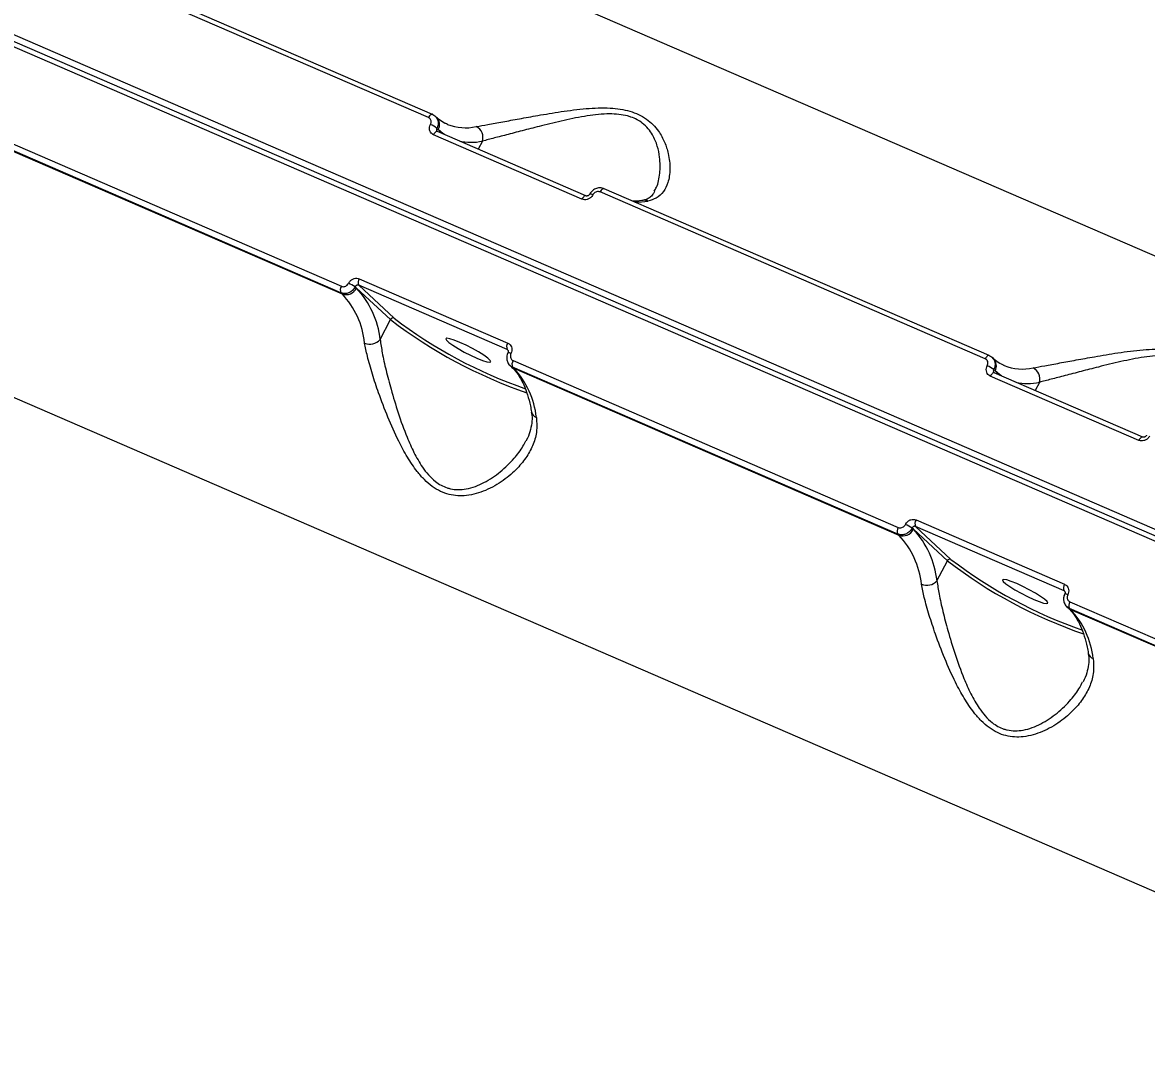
# Model space of a CAD drawing. Header units: millimetres. Extents: x -10881 to 8954, y -8695 to 5624.
# Drawn here: x -5388.3 to -5188.4, y 2924.1 to 3107.1 of the extents above; entities that cross this region are included whole.
import ezdxf

# ---------------------------------------------------------------- set-up
doc = ezdxf.new("R2010")
doc.units = ezdxf.units.MM
for name, color, linetype in [('DIKOM_ОБЪЕКТ', 7, 'Continuous'), ('DIKOM_РАЗМЕР_ЗОНА', 7, 'Continuous'), ('DIKOM_РАЗМЕР_ОБЪЕКТА', 7, 'Continuous')]:
    doc.layers.add(name, color=color, linetype=linetype)
doc.styles.add('style1', font='arial.ttf', dxfattribs={"width": 0.8})
doc.dimstyles.new('1-50', dxfattribs={"dimtxt": 300, "dimasz": 200, "dimexe": 100, "dimexo": 0, "dimgap": 100, "dimtad": 1, "dimtxsty": 'style1', "dimcen": 200, "dimclrd": 7, "dimclre": 7, "dimclrt": 7, "dimadec": 1, "dimazin": 2, "dimtfac": 1, "dimtmove": 0, "dimatfit": 2, "dimfxl": 0, "dimlwd": 25, "dimlwe": 18, "dimarcsym": 0})

# ---------------------------------------------------------------- blocks, each defined once
blk = doc.blocks.new('*D9')
at = {"layer": 'Defpoints', "color": 0, "transparency": 16777216}
for p in [(-9533.99, 4149), (-6877.05, 4149), (-2715.65, -5051.15)]:
    blk.add_point(p, dxfattribs=at)
at = {"layer": 'DIKOM_РАЗМЕР_ОБЪЕКТА', "color": 7, "lineweight": 18, "transparency": 16777216}
for p, q in [((-6877.05, 4149), (-9633.99, 4149)), ((-2715.65, -5051.15), (-9633.99, -5051.15))]:
    blk.add_line(p, q, dxfattribs=at)
at = {"layer": 'DIKOM_РАЗМЕР_ОБЪЕКТА', "color": 7, "lineweight": 25, "transparency": 16777216}
blk.add_line((-9533.99, -4851.15), (-9533.99, 3949), dxfattribs=at)
at = {"layer": 'DIKOM_РАЗМЕР_ОБЪЕКТА', "color": 7, "transparency": 16777216}
for points in [[(-9567.32, 3949), (-9500.66, 3949), (-9533.99, 4149)], [(-9567.32, -4851.15), (-9500.66, -4851.15), (-9533.99, -5051.15)]]:
    blk.add_solid(points, dxfattribs=at)
at = {"layer": 'DIKOM_РАЗМЕР_ОБЪЕКТА', "color": 7, "transparency": 16777216, "insert": (-9787.16, -451.07), "char_height": 300, "attachment_point": 5, "rotation": 90, "style": 'style1'}
blk.add_mtext('9200', dxfattribs=at)
blk = doc.blocks.new('*D11')
at = {"layer": 'Defpoints', "color": 0, "transparency": 16777216}
for p in [(-7028.45, 5624.13), (-10431.26, -7165.91), (-2784.83, -7165.91)]:
    blk.add_point(p, dxfattribs=at)
at = {"layer": 'DIKOM_РАЗМЕР_ЗОНА', "color": 7, "lineweight": 18, "transparency": 16777216}
for p, q in [((-7028.45, 5624.13), (-10531.26, 5624.13)), ((-2784.83, -7165.91), (-10531.26, -7165.91))]:
    blk.add_line(p, q, dxfattribs=at)
at = {"layer": 'DIKOM_РАЗМЕР_ЗОНА', "color": 7, "lineweight": 25, "transparency": 16777216}
blk.add_line((-10431.26, 5424.13), (-10431.26, -6965.91), dxfattribs=at)
at = {"layer": 'DIKOM_РАЗМЕР_ЗОНА', "color": 7, "transparency": 16777216}
for points in [[(-10464.6, 5424.13), (-10397.93, 5424.13), (-10431.26, 5624.13)], [(-10464.6, -6965.91), (-10397.93, -6965.91), (-10431.26, -7165.91)]]:
    blk.add_solid(points, dxfattribs=at)
at = {"layer": 'DIKOM_РАЗМЕР_ЗОНА', "color": 7, "transparency": 16777216, "insert": (-10684.43, -770.89), "char_height": 300, "attachment_point": 5, "rotation": 90, "style": 'style1'}
blk.add_mtext('12800', dxfattribs=at)
blk = doc.blocks.new('*D12')
at = {"layer": 'Defpoints', "color": 0, "transparency": 16777216}
for p in [(-9113.32, 3014.05), (8954.2, 2756.48), (8954.2, -8594.51)]:
    blk.add_point(p, dxfattribs=at)
at = {"layer": 'DIKOM_РАЗМЕР_ЗОНА', "color": 7, "lineweight": 18, "transparency": 16777216}
for p, q in [((-9113.32, 3014.05), (-9113.32, -8694.51)), ((8954.2, 2756.48), (8954.2, -8694.51))]:
    blk.add_line(p, q, dxfattribs=at)
at = {"layer": 'DIKOM_РАЗМЕР_ЗОНА', "color": 7, "lineweight": 25, "transparency": 16777216}
blk.add_line((-8913.32, -8594.51), (8754.2, -8594.51), dxfattribs=at)
at = {"layer": 'DIKOM_РАЗМЕР_ЗОНА', "color": 7, "transparency": 16777216}
for points in [[(-8913.32, -8561.18), (-8913.32, -8627.85), (-9113.32, -8594.51)], [(8754.2, -8561.18), (8754.2, -8627.85), (8954.2, -8594.51)]]:
    blk.add_solid(points, dxfattribs=at)
at = {"layer": 'DIKOM_РАЗМЕР_ЗОНА', "color": 7, "transparency": 16777216, "insert": (-79.56, -8341.34), "char_height": 300, "attachment_point": 5, "style": 'style1'}
blk.add_mtext('18000', dxfattribs=at)

msp = doc.modelspace()

# ---------------------------------------------------------------- linework, layer by layer
at = {"layer": 'DIKOM_ОБЪЕКТ', "color": 7, "linetype": 'Continuous', "lineweight": 15}
for p, q in [((-5365.801, 3143.085), (-5076.943, 3017.965)), ((-5059.916, 2959.874), (-5459.364, 3132.898)), ((-5059.181, 2960.483), (-5458.63, 3133.506)), ((-5458.454, 3134.663), (-5059.006, 2961.639)), ((-5316.12, 3090.227), (-5384.621, 3119.898)), ((-5315.406, 3090.797), (-5383.906, 3120.469)), ((-5315.349, 3090.76), (-5315.406, 3090.797)), ((-5331.691, 3059.065), (-5400.192, 3088.736)), ((-5400.092, 3089.892), (-5331.591, 3060.221)), ((-5314.675, 3090.26), (-5314.898, 3090.466)), ((-5312.868, 3089.067), (-5312.732, 3089.009)), ((-5399.97, 3088.531), (-5331.47, 3058.859)), ((-5288.816, 3075.716), (-5315.226, 3087.156)), ((-5314.62, 3088.297), (-5314.385, 3088.079)), ((-5314.504, 3087.735), (-5314.56, 3087.768)), ((-5288.099, 3076.292), (-5314.509, 3087.732)), ((-5314.385, 3088.079), (-5313.574, 3087.327)), ((-5306.502, 3086.039), (-5307.25, 3084.588)), ((-5217.083, 3047.328), (-5285.584, 3077)), ((-5216.369, 3047.899), (-5284.869, 3077.57)), ((-5328.422, 3061.563), (-5302.012, 3050.123)), ((-5331.47, 3058.859), (-5331.691, 3059.065)), ((-5328.911, 3059.905), (-5329.146, 3060.123)), ((-5322.867, 3054.299), (-5328.911, 3059.905)), ((-5302.115, 3048.962), (-5328.525, 3060.401)), ((-5328.525, 3060.401), (-5322.228, 3054.56)), ((-5324.706, 3050.733), (-5322.867, 3054.299)), ((-5124.61, 2925.517), (-5413.467, 3050.637)), ((-5301.958, 3048.816), (-5302.115, 3048.962)), ((-5301.055, 3046.994), (-5232.554, 3017.323)), ((-5216.312, 3047.862), (-5216.369, 3047.899)), ((-5215.638, 3047.362), (-5215.861, 3047.568)), ((-5301.608, 3046.133), (-5301.385, 3045.927)), ((-5232.654, 3016.167), (-5301.155, 3045.838)), ((-5301.155, 3045.838), (-5300.933, 3045.632)), ((-5300.933, 3045.632), (-5232.433, 3015.961)), ((-5215.583, 3045.398), (-5215.348, 3045.18)), ((-5215.467, 3044.836), (-5215.524, 3044.87)), ((-5189.062, 3033.394), (-5215.472, 3044.834)), ((-5215.348, 3045.18), (-5214.538, 3044.429)), ((-5213.831, 3046.169), (-5213.695, 3046.111)), ((-5189.779, 3032.818), (-5216.189, 3044.258)), ((-5207.465, 3043.14), (-5208.213, 3041.69)), ((-5229.874, 3017.007), (-5230.109, 3017.225)), ((-5223.83, 3011.401), (-5229.874, 3017.007)), ((-5203.078, 3006.064), (-5229.488, 3017.503)), ((-5229.488, 3017.503), (-5223.191, 3011.662)), ((-5229.385, 3018.664), (-5202.975, 3007.225)), ((-5232.433, 3015.961), (-5232.654, 3016.167)), ((-5225.669, 3007.835), (-5223.83, 3011.401)), ((-5202.921, 3005.918), (-5203.078, 3006.064)), ((-5202.571, 3003.235), (-5202.349, 3003.029)), ((-5133.618, 2973.268), (-5202.118, 3002.94)), ((-5202.118, 3002.94), (-5201.896, 3002.734)), ((-5202.018, 3004.096), (-5133.518, 2974.424)), ((-5201.896, 3002.734), (-5133.396, 2973.063))]:
    msp.add_line(p, q, dxfattribs=at)
at = {"layer": 'DIKOM_ОБЪЕКТ', "color": 7, "linetype": 'Continuous', "lineweight": 15, "flags": 128}
for points in [[(-5315.406, 3090.797), (-5315.421, 3090.803), (-5315.507, 3090.813), (-5315.604, 3090.788), (-5315.708, 3090.731), (-5315.816, 3090.642), (-5315.923, 3090.525), (-5316.026, 3090.385), (-5316.12, 3090.227)], [(-5314.509, 3087.732), (-5314.525, 3087.738), (-5314.611, 3087.747), (-5314.708, 3087.722), (-5314.813, 3087.664), (-5314.921, 3087.574), (-5315.028, 3087.457), (-5315.131, 3087.316), (-5315.226, 3087.156)], [(-5313.251, 3087.187), (-5313.575, 3087.412), (-5314.385, 3088.079)], [(-5284.869, 3077.57), (-5284.885, 3077.576), (-5284.971, 3077.586), (-5285.068, 3077.561), (-5285.172, 3077.504), (-5285.279, 3077.415), (-5285.386, 3077.298), (-5285.489, 3077.158), (-5285.584, 3077)], [(-5288.098, 3076.292), (-5288.115, 3076.298), (-5288.201, 3076.308), (-5288.299, 3076.283), (-5288.403, 3076.224), (-5288.511, 3076.135), (-5288.619, 3076.017), (-5288.722, 3075.876), (-5288.816, 3075.716)], [(-5307.511, 3047.439), (-5306.526, 3047.042), (-5305.743, 3046.792), (-5305.226, 3046.707), (-5305.017, 3046.795), (-5305.132, 3047.049), (-5305.562, 3047.448), (-5306.272, 3047.96), (-5307.206, 3048.543), (-5308.286, 3049.15), (-5309.427, 3049.733), (-5310.534, 3050.243), (-5311.519, 3050.639), (-5312.302, 3050.89), (-5312.819, 3050.974), (-5313.029, 3050.886), (-5312.914, 3050.632), (-5312.484, 3050.233), (-5311.773, 3049.722), (-5310.84, 3049.138), (-5309.759, 3048.531), (-5308.619, 3047.949), (-5307.511, 3047.439)], [(-5216.369, 3047.899), (-5216.384, 3047.905), (-5216.47, 3047.914), (-5216.567, 3047.89), (-5216.671, 3047.832), (-5216.779, 3047.744), (-5216.886, 3047.627), (-5216.989, 3047.487), (-5217.083, 3047.328)], [(-5301.385, 3045.927), (-5301.238, 3045.806), (-5300.933, 3045.632)], [(-5215.472, 3044.834), (-5215.488, 3044.84), (-5215.574, 3044.849), (-5215.672, 3044.824), (-5215.776, 3044.766), (-5215.884, 3044.676), (-5215.992, 3044.558), (-5216.095, 3044.417), (-5216.189, 3044.258)], [(-5214.215, 3044.289), (-5214.538, 3044.513), (-5215.348, 3045.18)], [(-5189.061, 3033.394), (-5189.078, 3033.4), (-5189.165, 3033.409), (-5189.262, 3033.384), (-5189.366, 3033.326), (-5189.474, 3033.236), (-5189.582, 3033.119), (-5189.685, 3032.978), (-5189.779, 3032.818)], [(-5208.475, 3004.54), (-5207.489, 3004.144), (-5206.707, 3003.893), (-5206.189, 3003.809), (-5205.98, 3003.897), (-5206.095, 3004.151), (-5206.525, 3004.55), (-5207.236, 3005.061), (-5208.169, 3005.645), (-5209.249, 3006.252), (-5210.39, 3006.834), (-5211.497, 3007.344), (-5212.482, 3007.741), (-5213.265, 3007.991), (-5213.782, 3008.076), (-5213.992, 3007.988), (-5213.877, 3007.734), (-5213.447, 3007.335), (-5212.736, 3006.823), (-5211.803, 3006.24), (-5210.722, 3005.633), (-5209.582, 3005.05), (-5208.475, 3004.54)], [(-5202.349, 3003.029), (-5202.201, 3002.907), (-5201.896, 3002.734)]]:
    msp.add_lwpolyline(points, dxfattribs=at)
at = {"layer": 'DIKOM_ОБЪЕКТ', "color": 7, "linetype": 'Continuous', "lineweight": 15}
for centre, radius, start, end in [((-5317.314, 3085.192), 4.11, 49.04496, 67.8365), ((-5315.972, 3088.977), 1.824, 330.48957, 44.68134), ((-5309.521, 3097.224), 8.819, 248.65122, 282.44752), ((-5308.587, 3086.662), 2.176, 343.35181, 63.62246), ((-5308.513, 3095.668), 9.837, 257.29631, 281.79422), ((-5287.318, 3075.86), 0.766, 54.94123, 99.15194), ((-5279.07, 3085.335), 10.146, 268.24516, 281.28899), ((-5277.71, 3073.972), 1.545, 66.09988, 100.27536), ((-5332.91, 3054.552), 6.723, 55.95845, 67.38475), ((-5327.457, 3060.892), 1.175, 145.20737, 204.69639), ((-5330.628, 3059.555), 1.171, 145.34644, 204.7701), ((-5330.764, 3060.786), 2.052, 249.89321, 334.57468), ((-5342.478, 3048.527), 15.098, 6.07222, 43.187), ((-5340.47, 3049.056), 15.853, 6.07222, 43.187), ((-5322.404, 3054.079), 0.513, 69.89321, 154.57468), ((-5270.998, 3121.914), 85.219, 232.5072, 251.08487), ((-5271.844, 3120.273), 82.805, 232.52165, 250.97575), ((-5326.524, 3052.417), 2.478, 247.7039, 317.19716), ((-5301.047, 3049.453), 1.175, 145.20737, 204.69639), ((-5302.033, 3047.272), 1.141, 58.59584, 87.42556), ((-5300.092, 3046.328), 1.171, 145.34644, 204.7701), ((-5216.935, 3046.079), 1.824, 330.48957, 44.68134), ((-5311.941, 3035.3), 15.098, 6.07222, 43.187), ((-5218.277, 3042.294), 4.11, 49.04496, 67.8365), ((-5210.484, 3054.325), 8.819, 248.65122, 282.44752), ((-5209.55, 3043.764), 2.176, 343.35181, 63.62246), ((-5209.476, 3052.77), 9.837, 257.29631, 281.79422), ((-5296.456, 3038.18), 1.368, 192.28302, 249.80483), ((-5231.592, 3016.657), 1.171, 145.34644, 204.7701), ((-5231.727, 3017.888), 2.052, 249.89321, 334.57468), ((-5233.873, 3011.654), 6.723, 55.95845, 67.38475), ((-5241.433, 3006.158), 15.853, 6.07222, 43.187), ((-5228.42, 3017.994), 1.175, 145.20737, 204.69639), ((-5243.441, 3005.628), 15.098, 6.07222, 43.187), ((-5223.367, 3011.18), 0.513, 69.89321, 154.57468), ((-5171.961, 3079.016), 85.219, 232.5072, 251.08487), ((-5172.807, 3077.375), 82.805, 232.52165, 250.97575), ((-5227.488, 3009.519), 2.478, 247.7039, 317.19716), ((-5202.011, 3006.555), 1.175, 145.20737, 204.69639), ((-5202.996, 3004.374), 1.141, 58.59584, 87.42556), ((-5201.055, 3003.43), 1.171, 145.34644, 204.7701), ((-5212.904, 2992.401), 15.098, 6.07222, 43.187), ((-5197.419, 2995.282), 1.368, 192.28302, 249.80483)]:
    msp.add_arc(centre, radius, start, end, dxfattribs=at)
for points, knots in [([(-5315.349, 3090.76), (-5315.226, 3090.705), (-5315.058, 3090.63), (-5314.944, 3090.49), (-5314.914, 3090.453)], [0, 0, 0, 0, 0.7284155, 1, 1, 1, 1]), ([(-5307.62, 3088.612), (-5306.961, 3088.735), (-5305.62, 3088.985), (-5302.963, 3089.464), (-5299.97, 3090.012), (-5296.499, 3090.638), (-5292.519, 3091.307), (-5288.167, 3091.869), (-5283.98, 3092.041), (-5280.8, 3091.591), (-5278.699, 3090.809), (-5277.295, 3089.989), (-5276.11, 3088.965), (-5274.976, 3087.579), (-5274.045, 3085.835), (-5273.323, 3083.533), (-5273.067, 3081.019), (-5273.41, 3078.723), (-5274.27, 3076.994), (-5275.44, 3075.863), (-5276.569, 3075.534), (-5277.084, 3075.385)], [0, 0, 0, 0, 0.0545824, 0.1110311, 0.1659464, 0.2220128, 0.2890718, 0.3579604, 0.4226727, 0.4774036, 0.5047497, 0.5330995, 0.5623538, 0.592382, 0.6398889, 0.6885844, 0.7592835, 0.8320596, 0.8901594, 0.9498675, 1, 1, 1, 1]), ([(-5275.955, 3077.116), (-5275.816, 3077.351), (-5275.292, 3078.243), (-5274.903, 3080.293), (-5274.879, 3082.813), (-5275.353, 3085.166), (-5276.053, 3086.891), (-5277, 3088.272), (-5278.184, 3089.433), (-5279.523, 3090.157), (-5280.981, 3090.598), (-5282.246, 3090.823), (-5284.652, 3090.93), (-5287.981, 3090.569), (-5292.051, 3089.742), (-5295.789, 3088.827), (-5299.113, 3087.969), (-5301.943, 3087.231), (-5304.516, 3086.565), (-5305.834, 3086.216), (-5306.502, 3086.039)], [0, 0, 0, 0, 0.0301515, 0.1142722, 0.2006071, 0.2558966, 0.3123123, 0.3451273, 0.3788233, 0.4270558, 0.4399045, 0.4699988, 0.5010954, 0.5753895, 0.6545397, 0.7358652, 0.8014771, 0.8682313, 0.9331972, 1, 1, 1, 1]), ([(-5315.763, 3088.999), (-5315.72, 3089.101), (-5315.633, 3089.305), (-5315.635, 3089.627), (-5315.738, 3089.915), (-5315.914, 3090.119), (-5316.062, 3090.196), (-5316.12, 3090.227)], [0, 0, 0, 0, 0.2151387, 0.4301737, 0.6449794, 0.8594762, 1, 1, 1, 1]), ([(-5315.226, 3087.156), (-5315.314, 3087.202), (-5315.535, 3087.317), (-5315.799, 3087.625), (-5315.955, 3088.056), (-5315.959, 3088.541), (-5315.828, 3088.846), (-5315.763, 3088.999)], [0, 0, 0, 0, 0.1406201, 0.3550994, 0.5698681, 0.7848826, 1, 1, 1, 1]), ([(-5314.914, 3090.453), (-5314.806, 3090.347), (-5314.554, 3090.101), (-5314.376, 3089.554), (-5314.363, 3088.911), (-5314.534, 3088.502), (-5314.62, 3088.297)], [0, 0, 0, 0, 0.2011063, 0.467393, 0.733711, 1, 1, 1, 1]), ([(-5312.746, 3089.054), (-5312.92, 3089.116), (-5313.489, 3089.319), (-5314.111, 3089.76), (-5314.563, 3090.16), (-5314.675, 3090.26)], [0, 0, 0, 0, 0.2474684, 0.8122572, 1, 1, 1, 1]), ([(-5314.62, 3088.297), (-5314.643, 3088.247), (-5314.689, 3088.148), (-5314.69, 3087.991), (-5314.649, 3087.857), (-5314.586, 3087.796), (-5314.559, 3087.769)], [0, 0, 0, 0, 0.2658719, 0.5313731, 0.7962908, 1, 1, 1, 1]), ([(-5284.878, 3077.553), (-5284.932, 3077.582), (-5285.185, 3077.718), (-5285.729, 3077.754), (-5286.424, 3077.598), (-5287.051, 3077.206), (-5287.305, 3076.802), (-5287.426, 3076.608)], [0, 0, 0, 0, 0.0627922, 0.291884, 0.5280598, 0.7742668, 1, 1, 1, 1]), ([(-5285.584, 3077), (-5285.682, 3077.03), (-5285.878, 3077.091), (-5286.206, 3077.049), (-5286.511, 3076.909), (-5286.742, 3076.707), (-5286.839, 3076.55), (-5286.877, 3076.487)], [0, 0, 0, 0, 0.21424, 0.428583, 0.6431735, 0.858082, 1, 1, 1, 1]), ([(-5275.92, 3077.097), (-5276.006, 3076.924), (-5276.239, 3076.457), (-5276.728, 3076.009), (-5277.285, 3075.659), (-5277.804, 3075.546), (-5278.01, 3075.501)], [0, 0, 0, 0, 0.188408, 0.5101039, 0.8057401, 1, 1, 1, 1]), ([(-5286.877, 3076.487), (-5286.935, 3076.393), (-5287.081, 3076.157), (-5287.427, 3075.854), (-5287.884, 3075.644), (-5288.376, 3075.579), (-5288.669, 3075.671), (-5288.816, 3075.716)], [0, 0, 0, 0, 0.1418471, 0.3567284, 0.5713333, 0.7857186, 1, 1, 1, 1]), ([(-5287.444, 3076.617), (-5287.458, 3076.59), (-5287.495, 3076.518), (-5287.6, 3076.411), (-5287.737, 3076.321), (-5287.879, 3076.273), (-5288.003, 3076.265), (-5288.073, 3076.279), (-5288.094, 3076.291), (-5288.098, 3076.293)], [0, 0, 0, 0, 0.0994752, 0.2665327, 0.4282456, 0.5937875, 0.7684296, 0.9628415, 1, 1, 1, 1]), ([(-5277.994, 3075.491), (-5278.259, 3075.444), (-5278.874, 3075.335), (-5279.424, 3075.343), (-5279.737, 3075.347)], [0, 0, 0, 0, 0.4306027, 1, 1, 1, 1]), ([(-5331.591, 3060.221), (-5331.494, 3060.191), (-5331.298, 3060.13), (-5330.975, 3060.177), (-5330.677, 3060.323), (-5330.453, 3060.532), (-5330.361, 3060.694), (-5330.324, 3060.758)], [0, 0, 0, 0, 0.21424, 0.428583, 0.6431735, 0.858082, 1, 1, 1, 1]), ([(-5330.324, 3060.758), (-5330.269, 3060.855), (-5330.131, 3061.098), (-5329.795, 3061.41), (-5329.347, 3061.629), (-5328.862, 3061.699), (-5328.569, 3061.608), (-5328.422, 3061.563)], [0, 0, 0, 0, 0.1418471, 0.3567284, 0.5713333, 0.7857186, 1, 1, 1, 1]), ([(-5329.146, 3060.123), (-5329.22, 3059.995), (-5329.407, 3059.674), (-5329.857, 3059.262), (-5330.457, 3058.974), (-5331.105, 3058.883), (-5331.496, 3059.004), (-5331.691, 3059.065)], [0, 0, 0, 0, 0.1417164, 0.3563996, 0.5709512, 0.7854607, 1, 1, 1, 1]), ([(-5328.525, 3060.401), (-5328.573, 3060.417), (-5328.671, 3060.447), (-5328.831, 3060.421), (-5328.977, 3060.346), (-5329.085, 3060.239), (-5329.129, 3060.156), (-5329.146, 3060.123)], [0, 0, 0, 0, 0.2139775, 0.4281717, 0.6427849, 0.8579017, 1, 1, 1, 1]), ([(-5324.706, 3050.733), (-5324.594, 3049.966), (-5324.351, 3048.303), (-5323.681, 3045.302), (-5322.746, 3041.717), (-5321.527, 3037.686), (-5320.165, 3033.879), (-5318.722, 3030.628), (-5317.453, 3028.374), (-5316.146, 3026.659), (-5314.734, 3025.286), (-5313.347, 3024.518), (-5311.954, 3024.137), (-5310.801, 3024.017), (-5308.733, 3024.223), (-5306.109, 3025.238), (-5303.236, 3027.179), (-5300.967, 3029.438), (-5299.487, 3031.337), (-5298.971, 3032.43), (-5298.817, 3032.756)], [0, 0, 0, 0, 0.0593774, 0.1286898, 0.1998867, 0.2841013, 0.3705324, 0.4258837, 0.4823622, 0.5152139, 0.5489475, 0.5972338, 0.6100968, 0.6402247, 0.671356, 0.7457329, 0.8249714, 0.9063876, 0.9720727, 1, 1, 1, 1]), ([(-5296.928, 3036.897), (-5296.865, 3036.104), (-5296.738, 3034.491), (-5297.395, 3032.156), (-5298.568, 3029.921), (-5300.338, 3027.718), (-5302.763, 3025.607), (-5305.821, 3023.843), (-5309.13, 3022.858), (-5311.945, 3022.969), (-5313.997, 3023.705), (-5315.483, 3024.601), (-5316.872, 3025.814), (-5318.38, 3027.548), (-5319.919, 3029.855), (-5321.663, 3033.106), (-5323.382, 3036.976), (-5324.917, 3041.014), (-5326.125, 3044.662), (-5326.99, 3047.681), (-5327.316, 3049.358), (-5327.465, 3050.124)], [0, 0, 0, 0, 0.0545824, 0.1110311, 0.1659464, 0.2220128, 0.2890718, 0.3579604, 0.4226727, 0.4774036, 0.5047497, 0.5330995, 0.5623538, 0.592382, 0.6398889, 0.6885844, 0.7592835, 0.8320596, 0.8901594, 0.9498675, 1, 1, 1, 1]), ([(-5302.003, 3048.882), (-5302.012, 3048.892), (-5302.041, 3048.929), (-5302.084, 3048.948), (-5302.115, 3048.962)], [0, 0, 0, 0, 0.2843282, 1, 1, 1, 1]), ([(-5302.012, 3050.123), (-5301.924, 3050.077), (-5301.703, 3049.961), (-5301.434, 3049.65), (-5301.27, 3049.211), (-5301.256, 3048.717), (-5301.378, 3048.403), (-5301.438, 3048.246)], [0, 0, 0, 0, 0.1406201, 0.3550994, 0.5698681, 0.7848826, 1, 1, 1, 1]), ([(-5302.006, 3048.88), (-5301.995, 3048.873), (-5301.958, 3048.851), (-5301.924, 3048.768), (-5301.916, 3048.622), (-5301.938, 3048.501), (-5301.975, 3048.434), (-5301.986, 3048.413)], [0, 0, 0, 0, 0.1449667, 0.4916971, 0.7177735, 0.9151461, 1, 1, 1, 1]), ([(-5208.584, 3045.713), (-5207.924, 3045.836), (-5206.583, 3046.086), (-5203.926, 3046.566), (-5200.933, 3047.114), (-5197.463, 3047.74), (-5193.482, 3048.408), (-5189.13, 3048.971), (-5184.944, 3049.142), (-5181.763, 3048.693), (-5179.662, 3047.91), (-5178.259, 3047.091), (-5177.073, 3046.067), (-5175.94, 3044.681), (-5175.008, 3042.937), (-5174.286, 3040.634), (-5174.03, 3038.121), (-5174.373, 3035.824), (-5175.233, 3034.095), (-5176.404, 3032.964), (-5177.532, 3032.636), (-5178.047, 3032.486)], [0, 0, 0, 0, 0.0545824, 0.1110311, 0.1659464, 0.2220128, 0.2890718, 0.3579604, 0.4226727, 0.4774036, 0.5047497, 0.5330995, 0.5623538, 0.592382, 0.6398889, 0.6885844, 0.7592835, 0.8320596, 0.8901594, 0.9498675, 1, 1, 1, 1]), ([(-5301.968, 3048.405), (-5301.998, 3048.354), (-5302.158, 3048.08), (-5302.237, 3047.509), (-5302.098, 3046.797), (-5301.85, 3046.308), (-5301.615, 3046.155), (-5301.588, 3046.137)], [0, 0, 0, 0, 0.0710582, 0.3783379, 0.6579746, 0.9598219, 1, 1, 1, 1]), ([(-5301.438, 3048.246), (-5301.479, 3048.142), (-5301.56, 3047.932), (-5301.55, 3047.603), (-5301.44, 3047.309), (-5301.261, 3047.102), (-5301.113, 3047.024), (-5301.055, 3046.994)], [0, 0, 0, 0, 0.2151387, 0.4301737, 0.6449794, 0.8594762, 1, 1, 1, 1]), ([(-5216.726, 3046.101), (-5216.683, 3046.203), (-5216.596, 3046.406), (-5216.598, 3046.729), (-5216.701, 3047.016), (-5216.877, 3047.221), (-5217.025, 3047.298), (-5217.083, 3047.328)], [0, 0, 0, 0, 0.2151387, 0.4301737, 0.6449794, 0.8594762, 1, 1, 1, 1]), ([(-5216.312, 3047.862), (-5216.19, 3047.807), (-5216.021, 3047.731), (-5215.908, 3047.592), (-5215.877, 3047.554)], [0, 0, 0, 0, 0.7284155, 1, 1, 1, 1]), ([(-5215.877, 3047.554), (-5215.769, 3047.449), (-5215.518, 3047.203), (-5215.339, 3046.656), (-5215.326, 3046.013), (-5215.497, 3045.603), (-5215.583, 3045.398)], [0, 0, 0, 0, 0.2011063, 0.467393, 0.733711, 1, 1, 1, 1]), ([(-5213.709, 3046.155), (-5213.883, 3046.217), (-5214.452, 3046.421), (-5215.074, 3046.862), (-5215.526, 3047.262), (-5215.638, 3047.362)], [0, 0, 0, 0, 0.2474684, 0.8122572, 1, 1, 1, 1]), ([(-5176.918, 3034.217), (-5176.78, 3034.453), (-5176.255, 3035.345), (-5175.866, 3037.394), (-5175.843, 3039.914), (-5176.316, 3042.267), (-5177.016, 3043.992), (-5177.963, 3045.374), (-5179.147, 3046.535), (-5180.486, 3047.258), (-5181.944, 3047.7), (-5183.209, 3047.925), (-5185.615, 3048.031), (-5188.944, 3047.67), (-5193.014, 3046.844), (-5196.752, 3045.929), (-5200.077, 3045.071), (-5202.906, 3044.332), (-5205.479, 3043.667), (-5206.797, 3043.317), (-5207.465, 3043.14)], [0, 0, 0, 0, 0.0301515, 0.1142722, 0.2006071, 0.2558966, 0.3123123, 0.3451273, 0.3788233, 0.4270558, 0.4399045, 0.4699988, 0.5010954, 0.5753895, 0.6545397, 0.7358652, 0.8014771, 0.8682313, 0.9331972, 1, 1, 1, 1]), ([(-5301.155, 3045.838), (-5301.278, 3045.893), (-5301.444, 3045.967), (-5301.557, 3046.105), (-5301.586, 3046.141)], [0, 0, 0, 0, 0.739879, 1, 1, 1, 1]), ([(-5301.385, 3045.927), (-5301.22, 3045.764), (-5300.716, 3045.27), (-5299.95, 3044.238), (-5299.144, 3042.73), (-5298.482, 3040.969), (-5298.048, 3039.324), (-5297.856, 3038.245), (-5297.793, 3037.894)], [0, 0, 0, 0, 0.1024859, 0.3106932, 0.5124925, 0.7099541, 0.9057306, 1, 1, 1, 1]), ([(-5216.189, 3044.258), (-5216.277, 3044.303), (-5216.498, 3044.419), (-5216.763, 3044.726), (-5216.919, 3045.158), (-5216.922, 3045.642), (-5216.792, 3045.948), (-5216.726, 3046.101)], [0, 0, 0, 0, 0.1406201, 0.3550994, 0.5698681, 0.7848826, 1, 1, 1, 1]), ([(-5215.583, 3045.398), (-5215.606, 3045.349), (-5215.652, 3045.25), (-5215.654, 3045.093), (-5215.612, 3044.959), (-5215.549, 3044.897), (-5215.522, 3044.871)], [0, 0, 0, 0, 0.2658719, 0.5313731, 0.7962908, 1, 1, 1, 1]), ([(-5297.827, 3037.896), (-5297.786, 3037.694), (-5297.651, 3037.018), (-5297.716, 3035.839), (-5298.052, 3034.345), (-5298.425, 3033.293), (-5298.75, 3032.767), (-5298.761, 3032.749)], [0, 0, 0, 0, 0.1175195, 0.3917005, 0.6861657, 0.9890857, 1, 1, 1, 1]), ([(-5187.841, 3033.589), (-5187.899, 3033.495), (-5188.044, 3033.259), (-5188.39, 3032.956), (-5188.847, 3032.745), (-5189.339, 3032.681), (-5189.633, 3032.772), (-5189.779, 3032.818)], [0, 0, 0, 0, 0.1418471, 0.3567284, 0.5713333, 0.7857186, 1, 1, 1, 1]), ([(-5188.407, 3033.719), (-5188.421, 3033.692), (-5188.458, 3033.62), (-5188.563, 3033.513), (-5188.701, 3033.423), (-5188.842, 3033.374), (-5188.966, 3033.367), (-5189.036, 3033.381), (-5189.058, 3033.393), (-5189.061, 3033.395)], [0, 0, 0, 0, 0.0994752, 0.2665327, 0.4282456, 0.5937875, 0.7684296, 0.9628415, 1, 1, 1, 1]), ([(-5231.287, 3017.86), (-5231.232, 3017.956), (-5231.094, 3018.199), (-5230.759, 3018.512), (-5230.31, 3018.731), (-5229.825, 3018.801), (-5229.532, 3018.71), (-5229.385, 3018.664)], [0, 0, 0, 0, 0.14184712, 0.35672841, 0.57133326, 0.78571861, 1, 1, 1, 1]), ([(-5230.109, 3017.225), (-5230.183, 3017.097), (-5230.37, 3016.776), (-5230.82, 3016.363), (-5231.42, 3016.076), (-5232.068, 3015.984), (-5232.459, 3016.106), (-5232.654, 3016.167)], [0, 0, 0, 0, 0.1417164, 0.3563996, 0.5709512, 0.7854607, 1, 1, 1, 1]), ([(-5232.554, 3017.323), (-5232.457, 3017.292), (-5232.262, 3017.232), (-5231.938, 3017.279), (-5231.64, 3017.425), (-5231.416, 3017.633), (-5231.324, 3017.795), (-5231.287, 3017.86)], [0, 0, 0, 0, 0.21424, 0.428583, 0.6431735, 0.858082, 1, 1, 1, 1]), ([(-5229.488, 3017.503), (-5229.537, 3017.518), (-5229.634, 3017.548), (-5229.794, 3017.523), (-5229.94, 3017.448), (-5230.048, 3017.341), (-5230.092, 3017.258), (-5230.109, 3017.225)], [0, 0, 0, 0, 0.2139775, 0.4281717, 0.6427849, 0.8579017, 1, 1, 1, 1]), ([(-5197.892, 2993.999), (-5197.829, 2993.206), (-5197.701, 2991.593), (-5198.358, 2989.258), (-5199.532, 2987.023), (-5201.301, 2984.819), (-5203.726, 2982.708), (-5206.784, 2980.945), (-5210.094, 2979.96), (-5212.909, 2980.07), (-5214.961, 2980.807), (-5216.446, 2981.703), (-5217.835, 2982.916), (-5219.344, 2984.649), (-5220.882, 2986.957), (-5222.626, 2990.207), (-5224.345, 2994.077), (-5225.88, 2998.116), (-5227.088, 3001.763), (-5227.953, 3004.782), (-5228.279, 3006.46), (-5228.428, 3007.225)], [0, 0, 0, 0, 0.0545824, 0.1110311, 0.1659464, 0.2220128, 0.2890718, 0.3579604, 0.4226727, 0.4774036, 0.5047497, 0.5330995, 0.5623538, 0.592382, 0.6398889, 0.6885844, 0.7592835, 0.8320596, 0.8901594, 0.9498675, 1, 1, 1, 1]), ([(-5225.669, 3007.835), (-5225.557, 3007.068), (-5225.315, 3005.405), (-5224.644, 3002.403), (-5223.709, 2998.818), (-5222.49, 2994.787), (-5221.128, 2990.981), (-5219.685, 2987.73), (-5218.416, 2985.476), (-5217.109, 2983.761), (-5215.698, 2982.388), (-5214.31, 2981.62), (-5212.917, 2981.239), (-5211.765, 2981.119), (-5209.696, 2981.325), (-5207.073, 2982.339), (-5204.199, 2984.281), (-5201.93, 2986.54), (-5200.45, 2988.439), (-5199.934, 2989.532), (-5199.781, 2989.858)], [0, 0, 0, 0, 0.0593774, 0.1286898, 0.1998867, 0.2841013, 0.3705324, 0.4258837, 0.4823622, 0.5152139, 0.5489475, 0.5972338, 0.6100968, 0.6402247, 0.671356, 0.7457329, 0.8249714, 0.9063876, 0.9720727, 1, 1, 1, 1]), ([(-5202.975, 3007.225), (-5202.888, 3007.179), (-5202.666, 3007.063), (-5202.397, 3006.752), (-5202.233, 3006.313), (-5202.219, 3005.818), (-5202.341, 3005.505), (-5202.402, 3005.348)], [0, 0, 0, 0, 0.1406201, 0.3550994, 0.5698681, 0.7848826, 1, 1, 1, 1]), ([(-5202.931, 3005.507), (-5202.961, 3005.455), (-5203.121, 3005.181), (-5203.2, 3004.611), (-5203.061, 3003.898), (-5202.813, 3003.409), (-5202.578, 3003.257), (-5202.551, 3003.239)], [0, 0, 0, 0, 0.0710582, 0.3783379, 0.6579746, 0.9598219, 1, 1, 1, 1]), ([(-5202.966, 3005.984), (-5202.975, 3005.994), (-5203.005, 3006.03), (-5203.047, 3006.05), (-5203.078, 3006.064)], [0, 0, 0, 0, 0.2843282, 1, 1, 1, 1]), ([(-5202.969, 3005.981), (-5202.958, 3005.975), (-5202.921, 3005.953), (-5202.887, 3005.87), (-5202.879, 3005.723), (-5202.902, 3005.602), (-5202.938, 3005.535), (-5202.949, 3005.515)], [0, 0, 0, 0, 0.14496672, 0.49169709, 0.71777354, 0.91514613, 1, 1, 1, 1]), ([(-5202.402, 3005.348), (-5202.442, 3005.243), (-5202.523, 3005.034), (-5202.513, 3004.704), (-5202.404, 3004.411), (-5202.224, 3004.203), (-5202.077, 3004.126), (-5202.018, 3004.096)], [0, 0, 0, 0, 0.21513871, 0.43017365, 0.64497936, 0.85947623, 1, 1, 1, 1]), ([(-5202.118, 3002.94), (-5202.241, 3002.994), (-5202.407, 3003.068), (-5202.52, 3003.206), (-5202.549, 3003.242)], [0, 0, 0, 0, 0.739879, 1, 1, 1, 1]), ([(-5202.349, 3003.029), (-5202.183, 3002.866), (-5201.68, 3002.372), (-5200.913, 3001.339), (-5200.107, 2999.832), (-5199.445, 2998.071), (-5199.011, 2996.426), (-5198.819, 2995.347), (-5198.757, 2994.996)], [0, 0, 0, 0, 0.1024859, 0.3106932, 0.5124925, 0.7099541, 0.9057306, 1, 1, 1, 1]), ([(-5198.79, 2994.998), (-5198.749, 2994.795), (-5198.614, 2994.12), (-5198.679, 2992.941), (-5199.016, 2991.447), (-5199.389, 2990.395), (-5199.713, 2989.869), (-5199.724, 2989.851)], [0, 0, 0, 0, 0.1175195, 0.3917005, 0.6861657, 0.9890857, 1, 1, 1, 1])]:
    msp.add_open_spline(points, degree=3, knots=knots, dxfattribs=at)

# ---------------------------------------------------------------- dimensions: what is measured, and where the dimension line sits
at = {"layer": 'DIKOM_РАЗМЕР_ЗОНА'}
dim = msp.add_linear_dim(base=(-10431.262, -7165.906), p1=(-7028.448, 5624.134), p2=(-2784.833, -7165.906), angle=90, text='12800', dimstyle='1-50', dxfattribs=at)
dim.commit()
dim.dimension.update_dxf_attribs({"geometry": '*D11', "text_midpoint": (-10431.262, -770.886), "dimtype": 160})
dim = msp.add_linear_dim(base=(8954.2, -8594.513), p1=(-9113.319, 3014.045), p2=(8954.2, 2756.48), text='18000', dimstyle='1-50', dxfattribs=at)
dim.commit()
dim.dimension.update_dxf_attribs({"geometry": '*D12', "text_midpoint": (-79.559, -8594.513), "dimtype": 160})
at = {"layer": 'DIKOM_РАЗМЕР_ОБЪЕКТА'}
dim = msp.add_linear_dim(base=(-9533.989, 4149.001), p1=(-2715.652, -5051.147), p2=(-6877.054, 4149.001), angle=90, text='9200', dimstyle='1-50', dxfattribs=at)
dim.commit()
dim.dimension.update_dxf_attribs({"geometry": '*D9', "text_midpoint": (-9533.989, -451.073), "dimtype": 160})

doc.saveas('drawing.dxf')
